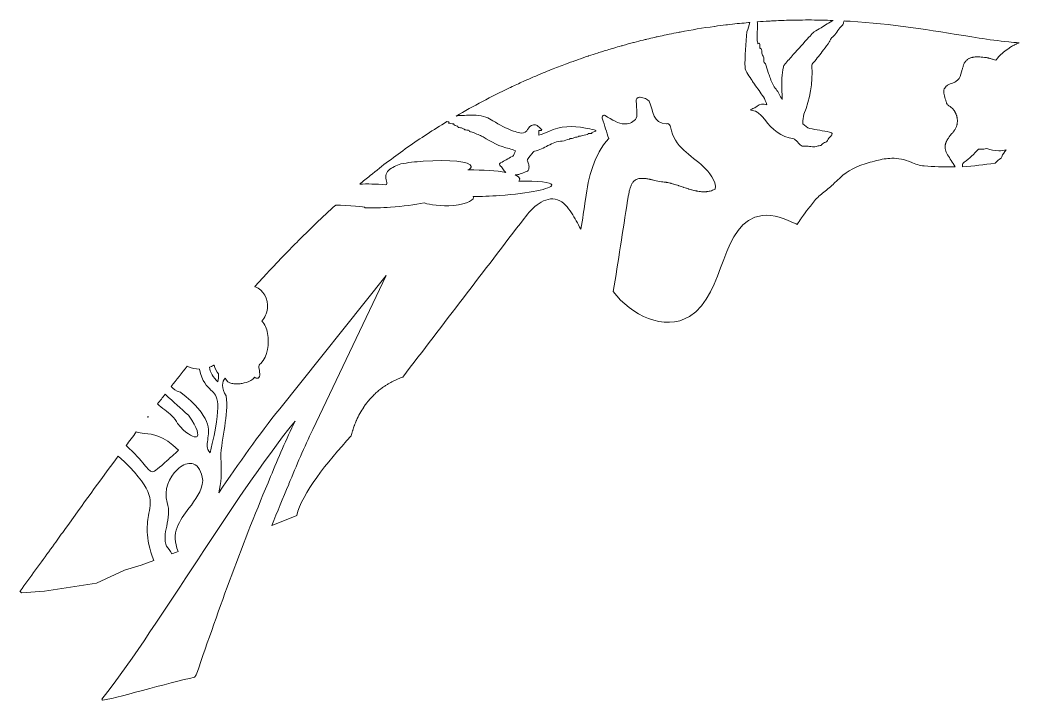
# Model space of a CAD drawing. Header units: millimetres. Extents: x -1063 to 1960, y -491 to 822.
# Drawn here: x 497.6 to 751.9, y 102.2 to 275.5 of the extents above; entities that cross this region are included whole.
import ezdxf

# ---------------------------------------------------------------- set-up
doc = ezdxf.new("R2010")
doc.units = ezdxf.units.MM
doc.header["$MEASUREMENT"] = 0
doc.layers.add('Layer 3', color=7, linetype='Continuous')

msp = doc.modelspace()

# ---------------------------------------------------------------- linework, layer by layer
at = {"layer": 'Layer 3', "lineweight": 0}
for points, knots in [([(751.29, 269.4), (751.23, 269.38), (751.18, 269.35), (751.12, 269.32), (750.98, 269.26), (750.84, 269.19), (750.7, 269.12), (750.64, 269.09), (750.58, 269.06), (750.53, 269.03), (750.34, 268.93), (750.15, 268.83), (749.97, 268.72), (749.76, 268.59), (749.55, 268.47), (749.35, 268.33), (748.38, 267.68), (747.42, 266.9), (746.58, 265.98), (746.54, 265.93), (746.5, 265.88), (746.45, 265.83), (746.28, 265.63), (746.11, 265.42), (745.95, 265.21), (745.95, 265.21), (745.95, 265.21), (745.95, 265.21), (745.94, 265.21), (745.94, 265.21), (745.94, 265.22), (745.72, 265.3), (745.5, 265.38), (745.28, 265.45), (745.19, 265.48), (745.11, 265.5), (745.02, 265.53), (744.88, 265.57), (744.75, 265.61), (744.61, 265.64), (744.51, 265.67), (744.4, 265.7), (744.3, 265.73), (744.19, 265.75), (744.08, 265.78), (743.97, 265.8), (743.84, 265.83), (743.72, 265.85), (743.6, 265.88), (743.55, 265.89), (743.49, 265.89), (743.44, 265.9), (742.91, 265.99), (742.39, 266.05), (741.89, 266.07), (741.87, 266.07), (741.85, 266.07), (741.84, 266.07), (741.66, 266.07), (741.48, 266.08), (741.31, 266.07), (741.31, 266.07), (741.31, 266.07), (741.31, 266.07), (740.87, 266.09), (740.49, 266.07), (740.24, 265.99), (740.24, 265.99), (740.24, 265.99), (740.24, 265.99), (740.16, 265.98), (740.09, 265.97), (740.02, 265.96), (739.87, 265.93), (739.74, 265.9), (739.6, 265.85), (739.59, 265.85), (739.57, 265.84), (739.55, 265.83), (739.42, 265.79), (739.3, 265.74), (739.19, 265.68), (739.17, 265.67), (739.14, 265.66), (739.12, 265.65), (739.01, 265.58), (738.9, 265.52), (738.8, 265.44), (738.78, 265.43), (738.77, 265.42), (738.75, 265.4), (738.64, 265.32), (738.54, 265.24), (738.44, 265.14), (738.44, 265.14), (738.44, 265.14), (738.44, 265.14), (738.35, 265.04), (738.26, 264.94), (738.18, 264.83), (738.17, 264.82), (738.16, 264.8), (738.15, 264.79), (738.07, 264.68), (738, 264.57), (737.94, 264.46), (737.93, 264.44), (737.92, 264.42), (737.91, 264.4), (737.85, 264.28), (737.79, 264.16), (737.75, 264.04), (737.74, 264.02), (737.73, 264), (737.73, 263.99), (737.68, 263.86), (737.64, 263.72), (737.61, 263.58), (737.53, 263.35), (737.45, 263.1), (737.39, 262.83), (737.2, 262.07), (736.99, 261.25), (736.6, 260.59), (736.6, 260.59), (736.6, 260.59), (736.6, 260.59), (736.4, 260.36), (736.18, 260.14), (735.93, 259.95), (735.93, 259.95), (735.93, 259.95), (735.93, 259.95), (735.69, 259.75), (735.42, 259.58), (735.13, 259.43), (734.63, 259.27), (734.09, 259.19), (733.66, 258.88), (733.53, 258.79), (733.43, 258.69), (733.33, 258.58), (733.05, 258.33), (732.85, 258), (732.76, 257.64), (732.76, 257.64), (732.76, 257.64), (732.76, 257.64), (732.72, 257.46), (732.7, 257.27), (732.72, 257.09), (732.72, 257.09), (732.72, 257.08), (732.72, 257.08), (732.73, 256.9), (732.77, 256.71), (732.85, 256.52), (732.85, 256.52), (732.85, 256.52), (732.85, 256.52), (732.9, 255.98), (733.03, 255.5), (733.23, 255.08), (733.23, 255.08), (733.23, 255.08), (733.23, 255.08), (733.25, 254.95), (733.28, 254.82), (733.3, 254.7), (733.31, 254.68), (733.32, 254.65), (733.32, 254.63), (733.35, 254.5), (733.39, 254.38), (733.44, 254.26), (733.55, 253.99), (733.75, 253.77), (734.01, 253.63), (734.11, 253.57), (734.21, 253.51), (734.31, 253.44), (734.35, 253.42), (734.38, 253.4), (734.41, 253.37), (734.48, 253.32), (734.54, 253.27), (734.61, 253.22), (734.64, 253.19), (734.67, 253.17), (734.7, 253.14), (734.79, 253.06), (734.87, 252.99), (734.95, 252.9), (734.96, 252.89), (734.97, 252.88), (734.98, 252.87), (735.06, 252.79), (735.13, 252.7), (735.2, 252.61), (735.24, 252.57), (735.27, 252.52), (735.3, 252.48), (735.34, 252.42), (735.38, 252.37), (735.41, 252.32), (735.45, 252.27), (735.48, 252.22), (735.51, 252.17), (735.54, 252.11), (735.58, 252.06), (735.61, 252), (735.63, 251.95), (735.66, 251.9), (735.69, 251.84), (735.72, 251.78), (735.75, 251.72), (735.78, 251.65), (735.8, 251.61), (735.82, 251.56), (735.84, 251.51), (735.88, 251.4), (735.92, 251.29), (735.96, 251.18), (735.97, 251.14), (735.98, 251.09), (736, 251.05), (736.02, 250.97), (736.04, 250.9), (736.06, 250.82), (736.07, 250.77), (736.08, 250.72), (736.09, 250.67), (736.1, 250.6), (736.12, 250.53), (736.13, 250.45), (736.14, 250.4), (736.14, 250.35), (736.15, 250.3), (736.16, 250.22), (736.16, 250.14), (736.17, 250.06), (736.17, 250.02), (736.18, 249.98), (736.18, 249.94), (736.18, 249.81), (736.18, 249.69), (736.18, 249.57), (736.18, 249.55), (736.17, 249.53), (736.17, 249.5), (736.17, 249.4), (736.16, 249.3), (736.14, 249.2), (736.14, 249.16), (736.13, 249.12), (736.12, 249.08), (736.11, 249), (736.09, 248.92), (736.08, 248.83), (736.07, 248.79), (736.06, 248.75), (736.05, 248.7), (736.02, 248.62), (736, 248.54), (735.97, 248.46), (735.96, 248.42), (735.95, 248.38), (735.94, 248.35), (735.89, 248.23), (735.85, 248.12), (735.79, 248), (735.74, 247.89), (735.68, 247.78), (735.61, 247.66), (735.59, 247.63), (735.57, 247.6), (735.55, 247.57), (735.51, 247.49), (735.46, 247.41), (735.4, 247.33), (735.38, 247.3), (735.36, 247.27), (735.34, 247.24), (735.28, 247.16), (735.23, 247.08), (735.17, 247), (735.15, 246.98), (735.14, 246.96), (735.12, 246.94), (735.05, 246.84), (734.97, 246.75), (734.9, 246.65), (734.81, 246.57), (734.71, 246.49), (734.61, 246.42), (734.47, 246.24), (734.33, 246.06), (734.27, 245.98), (734.14, 245.78), (734.01, 245.58), (733.89, 245.38), (733.88, 245.37), (733.87, 245.35), (733.86, 245.33), (733.7, 245.11), (733.56, 244.88), (733.44, 244.64), (733.42, 244.61), (733.4, 244.57), (733.39, 244.54), (733.36, 244.49), (733.34, 244.43), (733.32, 244.38), (733.29, 244.33), (733.27, 244.28), (733.25, 244.23), (733.24, 244.18), (733.22, 244.13), (733.2, 244.08), (733.18, 244.03), (733.17, 243.97), (733.15, 243.91), (733.14, 243.86), (733.12, 243.82), (733.11, 243.77), (733.1, 243.7), (733.09, 243.64), (733.08, 243.57), (733.07, 243.53), (733.06, 243.49), (733.06, 243.45), (733.05, 243.35), (733.04, 243.24), (733.04, 243.13), (733.04, 243.13), (733.04, 243.13), (733.04, 243.13), (733.04, 242.66), (733.17, 242.21), (733.36, 241.77), (733.46, 241.56), (733.57, 241.34), (733.69, 241.13), (733.97, 240.64), (734.29, 240.17), (734.56, 239.72), (734.9, 239.16), (735.26, 238.6), (735.62, 238.04), (735.41, 238.04), (735.21, 238.03), (735.01, 238.03), (732.58, 238.03), (730.14, 238.09), (727.71, 238.3), (726.58, 238.4), (725.43, 238.79), (724.38, 239.26), (722.75, 239.99), (721.11, 240.27), (719.46, 240.24), (718.18, 240.21), (716.89, 240), (715.59, 239.67), (714.17, 239.3), (712.75, 238.86), (711.37, 238.37), (708.8, 237.47), (706.73, 235.82), (704.85, 233.89), (704.03, 233.05), (703.06, 232.37), (702.17, 231.59), (701.36, 230.89), (700.46, 230.26), (699.81, 229.43), (699.8, 229.41), (699.78, 229.39), (699.77, 229.37), (699.43, 228.94), (699.09, 228.51), (698.75, 228.07), (698.7, 228.02), (698.66, 227.96), (698.61, 227.9), (698.07, 227.2), (697.53, 226.5), (697, 225.78), (696.98, 225.76), (696.96, 225.73), (696.94, 225.7), (696.76, 225.46), (696.59, 225.23), (696.42, 224.99), (696.41, 224.96), (696.39, 224.94), (696.38, 224.92), (696.03, 224.43), (695.69, 223.93), (695.37, 223.42), (695.37, 223.42), (695.37, 223.42), (695.37, 223.41), (695.22, 223.48), (695.06, 223.56), (694.91, 223.63), (692.27, 224.85), (689.43, 226.04), (686.54, 225.67), (675.58, 224.29), (677.43, 205.68), (667.98, 199.96), (661.6, 196.09), (653.07, 200.29), (648.59, 206.28), (649.89, 214.02), (651.01, 221.81), (652.23, 229.57), (652.28, 229.91), (652.34, 230.24), (652.4, 230.56), (652.43, 230.76), (652.47, 230.96), (652.51, 231.15), (652.52, 231.2), (652.53, 231.24), (652.54, 231.29), (652.62, 231.67), (652.71, 232.01), (652.8, 232.33), (652.81, 232.37), (652.82, 232.41), (652.83, 232.44), (652.92, 232.75), (653.02, 233.03), (653.13, 233.28), (653.14, 233.31), (653.16, 233.34), (653.17, 233.37), (653.28, 233.61), (653.4, 233.83), (653.53, 234.02), (653.54, 234.04), (653.56, 234.06), (653.58, 234.09), (653.64, 234.18), (653.71, 234.27), (653.78, 234.34), (653.78, 234.34), (653.78, 234.34), (653.78, 234.34), (653.88, 234.44), (653.97, 234.53), (654.08, 234.61), (654.09, 234.62), (654.1, 234.63), (654.11, 234.63), (654.21, 234.71), (654.31, 234.78), (654.43, 234.83), (654.44, 234.84), (654.45, 234.85), (654.46, 234.85), (654.58, 234.91), (654.7, 234.96), (654.83, 235), (654.84, 235), (654.84, 235), (654.85, 235.01), (654.99, 235.04), (655.13, 235.08), (655.28, 235.1), (655.28, 235.1), (655.28, 235.1), (655.28, 235.1), (655.39, 235.11), (655.5, 235.12), (655.62, 235.13), (655.63, 235.13), (655.64, 235.13), (655.65, 235.13), (655.9, 235.14), (656.16, 235.14), (656.44, 235.11), (656.45, 235.11), (656.46, 235.11), (656.47, 235.11), (656.6, 235.1), (656.73, 235.08), (656.87, 235.07), (656.89, 235.06), (656.92, 235.06), (656.94, 235.06), (657.23, 235.01), (657.55, 234.96), (657.89, 234.89), (657.93, 234.88), (657.97, 234.87), (658, 234.86), (658.14, 234.83), (658.27, 234.8), (658.41, 234.77), (658.46, 234.76), (658.51, 234.75), (658.55, 234.74), (658.73, 234.69), (658.91, 234.65), (659.1, 234.6), (659.68, 234.45), (660.26, 234.35), (660.85, 234.27), (661.09, 234.24), (661.33, 234.22), (661.56, 234.2), (661.73, 234.18), (661.91, 234.16), (662.08, 234.13), (662.12, 234.12), (662.16, 234.12), (662.2, 234.11), (662.37, 234.08), (662.54, 234.05), (662.71, 234.01), (662.74, 234), (662.76, 234), (662.79, 233.99), (662.95, 233.96), (663.11, 233.92), (663.27, 233.87), (663.31, 233.86), (663.35, 233.86), (663.38, 233.85), (663.56, 233.8), (663.74, 233.75), (663.92, 233.69), (663.96, 233.68), (664, 233.67), (664.03, 233.66), (664.2, 233.61), (664.36, 233.56), (664.53, 233.51), (664.56, 233.5), (664.59, 233.49), (664.62, 233.48), (664.81, 233.42), (664.99, 233.35), (665.18, 233.29), (665.23, 233.27), (665.28, 233.26), (665.33, 233.24), (665.51, 233.18), (665.69, 233.12), (665.87, 233.06), (666.05, 232.99), (666.24, 232.93), (666.43, 232.87), (666.47, 232.85), (666.52, 232.84), (666.57, 232.82), (666.77, 232.75), (666.97, 232.69), (667.17, 232.62), (667.18, 232.62), (667.2, 232.61), (667.21, 232.61), (667.39, 232.55), (667.57, 232.49), (667.75, 232.44), (667.8, 232.42), (667.84, 232.41), (667.89, 232.4), (668.08, 232.34), (668.27, 232.28), (668.47, 232.23), (668.5, 232.22), (668.53, 232.21), (668.56, 232.2), (668.73, 232.15), (668.91, 232.11), (669.08, 232.07), (669.12, 232.06), (669.16, 232.05), (669.19, 232.04), (669.39, 232), (669.58, 231.95), (669.77, 231.92), (669.81, 231.91), (669.85, 231.9), (669.89, 231.9), (670.06, 231.86), (670.24, 231.83), (670.41, 231.81), (670.44, 231.81), (670.46, 231.8), (670.49, 231.8), (670.68, 231.77), (670.87, 231.76), (671.06, 231.74), (671.1, 231.74), (671.14, 231.74), (671.19, 231.73), (671.56, 231.71), (671.93, 231.71), (672.3, 231.74), (672.35, 231.75), (672.39, 231.75), (672.44, 231.76), (672.79, 231.8), (673.15, 231.86), (673.49, 231.96), (673.54, 231.98), (673.58, 231.99), (673.62, 232), (673.8, 232.06), (673.97, 232.12), (674.14, 232.19), (674.14, 232.19), (674.14, 232.19), (674.14, 232.19), (674.26, 232.25), (674.39, 232.31), (674.51, 232.37), (674.97, 234.46), (672.88, 236.84), (671.56, 238.11), (668.39, 241.15), (664.11, 242.97), (663.15, 248.23), (663.09, 248.56), (662.7, 249.08), (662.5, 249.07), (662.38, 249.06), (662.26, 249.05), (662.15, 249.05), (658.66, 249), (658.81, 252.37), (657.69, 254.76), (657.39, 255.4), (656.37, 255.63), (655.47, 255.81), (655.39, 255.83), (655.32, 255.83), (655.25, 255.83), (654.76, 255.8), (654.35, 255.33), (654.4, 254.76), (654.55, 252.78), (654.9, 250.81), (654.21, 250.14), (653.31, 249.28), (652.41, 248.96), (651.47, 248.99), (649.92, 249.03), (648.28, 250.04), (646.49, 251.13), (646.39, 251.19), (646.28, 251.21), (646.19, 251.19), (645.89, 251.15), (645.66, 250.81), (645.77, 250.45), (646.42, 248.46), (646.91, 246.92), (647.43, 245.31), (643.65, 241.01), (642.3, 235.62), (641.5, 229.79), (641.15, 227.25), (640.79, 224.7), (640.31, 222.2), (639.58, 223.63), (638.81, 225.03), (637.93, 226.37), (637.04, 227.75), (635.95, 229.13), (634.4, 229.66), (631.12, 230.79), (628.02, 227.7), (625.91, 224.94), (615.61, 211.46), (605.3, 197.98), (595, 184.5), (595, 184.5), (595, 184.5), (595, 184.5), (594.6, 184.36), (594.22, 184.21), (593.84, 184.06), (593.74, 184.01), (593.64, 183.96), (593.53, 183.92), (593.26, 183.8), (592.99, 183.68), (592.73, 183.55), (592.61, 183.49), (592.49, 183.43), (592.37, 183.37), (592.13, 183.24), (591.88, 183.11), (591.64, 182.98), (591.53, 182.91), (591.42, 182.85), (591.3, 182.78), (591.06, 182.63), (590.82, 182.48), (590.58, 182.33), (590.48, 182.27), (590.39, 182.21), (590.3, 182.14), (590.01, 181.95), (589.73, 181.74), (589.45, 181.53), (589.42, 181.51), (589.38, 181.48), (589.34, 181.45), (589.02, 181.2), (588.7, 180.94), (588.39, 180.67), (588.39, 180.67), (588.39, 180.67), (588.39, 180.67), (588.09, 180.41), (587.81, 180.14), (587.53, 179.86), (587.47, 179.81), (587.42, 179.75), (587.36, 179.69), (587.14, 179.46), (586.92, 179.23), (586.71, 178.99), (586.65, 178.92), (586.58, 178.84), (586.52, 178.77), (586.32, 178.53), (586.12, 178.29), (585.92, 178.04), (585.87, 177.97), (585.82, 177.9), (585.76, 177.83), (585.55, 177.55), (585.35, 177.27), (585.15, 176.98), (585.12, 176.94), (585.09, 176.9), (585.06, 176.85), (584.37, 175.81), (583.76, 174.69), (583.23, 173.49), (583.21, 173.45), (583.19, 173.41), (583.17, 173.36), (583.02, 173.01), (582.88, 172.65), (582.74, 172.28), (582.72, 172.22), (582.69, 172.16), (582.67, 172.1), (582.54, 171.73), (582.41, 171.37), (582.29, 170.99), (582.28, 170.94), (582.26, 170.88), (582.24, 170.83), (582.11, 170.4), (581.99, 169.97), (581.88, 169.54), (581.88, 169.53), (581.88, 169.53), (581.88, 169.53), (575.71, 162.71), (569.32, 154.95), (568.03, 149.22), (568.03, 149.22), (561.97, 146.77), (561.97, 146.77), (561.97, 146.77), (561.67, 146.7), (561.67, 146.7), (563.06, 150.2), (564.5, 153.7), (565.98, 157.19), (565.98, 157.19), (566, 157.24), (566, 157.24), (566, 157.24), (566.02, 157.28), (566.02, 157.28), (567.91, 161.98), (569.96, 166.65), (572.11, 171.17), (572.11, 171.17), (590.77, 210.37), (590.77, 210.37), (590.77, 210.37), (563.69, 176.44), (563.69, 176.44), (558.43, 169.85), (553.25, 162.56), (548.17, 155.07), (548.76, 157.34), (549.02, 160.22), (548.66, 164.01), (548.86, 169.16), (550.75, 174.82), (550.06, 179.7), (548.78, 181.64), (548.93, 183.54), (549.82, 184.23), (550.18, 183.52), (550.76, 182.99), (551.51, 182.89), (551.86, 182.84), (552.22, 182.81), (552.57, 182.8), (552.92, 182.79), (553.27, 182.8), (553.62, 182.83), (553.78, 182.83), (553.95, 182.85), (554.11, 182.89), (554.87, 183.02), (555.62, 183.26), (556.34, 183.66), (556.68, 183.84), (557.01, 184.13), (557.3, 184.48), (557.59, 184.27), (557.83, 184.19), (558.03, 184.21), (558.63, 184.27), (558.8, 185.28), (558.37, 186.89), (558.38, 187.12), (558.42, 187.35), (558.45, 187.57), (558.6, 187.71), (558.74, 187.84), (558.88, 187.99), (560.7, 189.95), (561.09, 192.91), (560.58, 195.64), (560.35, 196.85), (559.96, 198.01), (559.14, 198.78), (559.89, 199.64), (560.42, 200.76), (560.55, 202.02), (560.8, 204.46), (559.49, 206.74), (557.52, 207.5), (557.45, 207.53), (557.39, 207.54), (557.32, 207.57), (558.22, 208.56), (559.12, 209.54), (560.03, 210.53), (560.4, 210.92), (560.76, 211.3), (561.13, 211.69), (561.66, 212.26), (562.19, 212.83), (562.73, 213.4), (563.21, 213.9), (563.69, 214.41), (564.18, 214.91), (564.58, 215.33), (564.98, 215.75), (565.39, 216.16), (565.96, 216.76), (566.54, 217.35), (567.12, 217.94), (567.39, 218.2), (567.65, 218.47), (567.92, 218.74), (571.19, 222.02), (574.54, 225.23), (577.97, 228.34), (581.11, 228.17), (585.65, 228.04), (585.42, 227.61), (587.39, 227.58), (589.6, 227.64), (591.92, 227.81), (595.12, 228.03), (598.07, 228.43), (600.47, 228.92), (600.82, 228.62), (603.62, 228.1), (606.76, 228.11), (610.27, 228.37), (613.06, 229.34), (612.99, 230.29), (612.98, 230.37), (612.95, 230.45), (612.91, 230.52), (614.91, 230.51), (617.25, 230.59), (619.74, 230.77), (627.08, 231.3), (632.98, 232.5), (632.91, 233.45), (632.86, 234.17), (629.41, 234.54), (624.55, 234.45), (624.7, 234.64), (624.78, 234.83), (624.77, 235.01), (624.74, 235.4), (624.32, 235.75), (623.58, 236.05), (623.61, 236.05), (623.64, 236.05), (623.67, 236.05), (623.96, 236.05), (624.27, 236.08), (624.55, 236.16), (625.06, 236.31), (625.55, 236.5), (626.05, 236.68), (626.21, 236.74), (626.35, 236.89), (626.51, 236.91), (626.87, 236.96), (627.07, 237.19), (627.11, 237.5), (627.16, 237.87), (627.15, 238.26), (627.08, 238.63), (627.02, 238.96), (626.83, 239.27), (626.72, 239.59), (626.68, 239.7), (626.67, 239.87), (626.74, 239.96), (627.22, 240.59), (627.72, 241.22), (628.22, 241.84), (628.3, 241.94), (628.43, 242.04), (628.55, 242.07), (629.78, 242.32), (630.86, 242.93), (631.97, 243.48), (633.12, 244.05), (634.29, 244.6), (635.6, 244.63), (636.26, 244.64), (636.75, 245.2), (637.42, 245.09), (637.67, 245.43), (638.11, 245.22), (638.38, 245.38), (638.78, 245.61), (639.19, 245.62), (639.61, 245.68), (639.62, 245.68), (639.64, 245.69), (639.65, 245.7), (639.77, 246.02), (640.05, 245.87), (640.27, 245.92), (640.87, 246.04), (641.46, 246.18), (642.06, 246.32), (642.08, 246.33), (642.13, 246.34), (642.13, 246.35), (642.19, 246.69), (642.44, 246.56), (642.63, 246.57), (642.78, 246.57), (642.93, 246.58), (643.11, 246.59), (643.11, 246.7), (643.11, 246.78), (643.11, 246.85), (643.47, 246.95), (643.83, 247.06), (644.18, 247.16), (644.18, 247.21), (644.18, 247.26), (644.18, 247.31), (644.03, 247.36), (643.89, 247.43), (643.74, 247.47), (642.99, 247.63), (642.24, 247.79), (641.48, 247.94), (638.29, 248.58), (635.17, 248.52), (632.16, 247.08), (631.35, 246.68), (630.47, 246.43), (629.6, 246.11), (629.6, 246.56), (629.6, 246.93), (629.6, 247.36), (629.84, 247.36), (630.08, 247.36), (630.32, 247.36), (630.32, 247.36), (630.41, 247.46), (630.41, 247.46), (630.26, 247.63), (630.11, 247.8), (629.96, 247.96), (629.84, 248.08), (629.64, 248.26), (629.51, 248.37), (629.29, 248.54), (629.07, 248.74), (628.83, 248.78), (628.05, 248.91), (627.44, 248.57), (627, 247.91), (626.86, 247.69), (626.72, 247.47), (626.55, 247.28), (626.08, 246.75), (625.51, 246.52), (624.81, 246.72), (624.28, 246.87), (623.74, 247), (623.22, 247.17), (621.34, 247.81), (619.64, 248.8), (617.94, 249.79), (617.36, 250.13), (616.8, 250.56), (616.17, 250.76), (614.57, 251.27), (612.91, 251.36), (611.24, 251.2), (610.53, 251.13), (609.9, 251.12), (609.3, 251.12), (609.06, 251.07), (608.82, 251.03), (608.58, 250.98), (608.58, 250.98), (608.58, 250.98), (608.58, 250.98), (613, 253.58), (617.54, 255.98), (622.18, 258.19), (622.27, 258.23), (622.35, 258.27), (622.44, 258.31), (623.51, 258.82), (624.59, 259.32), (625.67, 259.8), (625.91, 259.91), (626.16, 260.02), (626.4, 260.12), (627.34, 260.54), (628.27, 260.95), (629.21, 261.35), (629.31, 261.39), (629.42, 261.43), (629.52, 261.48), (629.92, 261.64), (630.33, 261.81), (630.73, 261.98), (631.42, 262.26), (632.11, 262.55), (632.81, 262.83), (634.02, 263.31), (635.24, 263.79), (636.47, 264.24), (636.47, 264.24), (636.47, 264.24), (636.47, 264.24), (637.32, 264.56), (638.16, 264.87), (639.01, 265.17), (639.21, 265.24), (639.42, 265.32), (639.62, 265.39), (640.47, 265.69), (641.32, 265.98), (642.17, 266.27), (642.22, 266.28), (642.26, 266.3), (642.31, 266.31), (643.06, 266.56), (643.81, 266.81), (644.56, 267.05), (645, 267.19), (645.45, 267.33), (645.89, 267.47), (646.41, 267.63), (646.93, 267.79), (647.44, 267.95), (647.88, 268.08), (648.31, 268.2), (648.74, 268.33), (649.36, 268.51), (649.98, 268.7), (650.6, 268.87), (650.76, 268.91), (650.91, 268.96), (651.06, 269), (651.95, 269.25), (652.84, 269.49), (653.74, 269.73), (653.79, 269.74), (653.84, 269.75), (653.9, 269.77), (654.68, 269.97), (655.45, 270.17), (656.23, 270.36), (656.55, 270.44), (656.86, 270.51), (657.17, 270.59), (657.82, 270.74), (658.46, 270.89), (659.11, 271.04), (659.4, 271.11), (659.69, 271.18), (659.98, 271.24), (660.67, 271.4), (661.37, 271.55), (662.06, 271.69), (662.3, 271.74), (662.55, 271.8), (662.79, 271.85), (663.58, 272.01), (664.38, 272.17), (665.17, 272.32), (665.31, 272.35), (665.46, 272.38), (665.6, 272.41), (668.52, 272.96), (671.44, 273.44), (674.38, 273.84), (674.4, 273.85), (674.43, 273.85), (674.46, 273.85), (675.39, 273.98), (676.32, 274.1), (677.25, 274.21), (677.39, 274.23), (677.52, 274.25), (677.66, 274.26), (678.48, 274.36), (679.31, 274.45), (680.14, 274.54), (680.32, 274.56), (680.5, 274.58), (680.68, 274.59), (681.47, 274.67), (682.26, 274.75), (683.05, 274.82), (683.14, 274.82), (683.24, 274.83), (683.33, 274.84), (683.11, 274.05), (682.88, 273.26), (682.6, 272.49), (682.3, 269.73), (682.06, 265.85), (682.12, 263.48), (682.15, 262.38), (683.38, 260.93), (683.92, 260.03), (684.11, 259.72), (684.31, 259.42), (684.52, 259.12), (685.29, 258.04), (686.09, 256.99), (686.8, 255.89), (687.16, 255.33), (687.36, 254.67), (687.7, 253.9), (686.67, 254.15), (685.91, 254.09), (685.24, 253.49), (685, 253.28), (684.67, 253.16), (684.37, 253.02), (684.05, 252.86), (683.72, 252.71), (683.44, 252.58), (684.07, 252.39), (684.74, 252.35), (685.2, 252.02), (685.93, 251.48), (686.59, 250.81), (687.14, 250.09), (689.05, 247.6), (691.29, 245.65), (694.53, 245.17), (694.74, 245.13), (694.94, 244.92), (695.11, 244.76), (695.56, 244.33), (695.96, 243.83), (696.46, 243.46), (696.71, 243.28), (697.14, 243.33), (697.49, 243.3), (697.71, 243.28), (697.94, 243.33), (698.16, 243.31), (698.65, 243.27), (699.14, 243.17), (699.63, 243.17), (700.01, 243.17), (700.39, 243.3), (700.77, 243.39), (701.06, 243.45), (701.54, 243.47), (701.6, 243.64), (701.81, 244.17), (702.3, 244.16), (702.67, 244.37), (702.85, 244.48), (703.13, 244.6), (703.15, 244.74), (703.24, 245.28), (703.66, 245.52), (703.97, 245.86), (704.49, 246.45), (704.41, 246.76), (703.65, 246.91), (701.98, 247.23), (700.31, 247.59), (698.62, 247.81), (697.77, 247.92), (697.47, 248.63), (696.88, 249.02), (696.85, 249.04), (696.83, 249.12), (696.84, 249.17), (696.92, 249.94), (696.86, 250.78), (697.13, 251.48), (698.64, 255.41), (699.38, 259.46), (699.16, 263.67), (699.13, 264.08), (699.23, 264.36), (699.54, 264.66), (700.02, 265.11), (700.39, 265.68), (700.8, 266.19), (701.24, 266.75), (701.69, 267.3), (702.12, 267.86), (702.64, 268.55), (703.14, 269.26), (703.65, 269.96), (703.69, 270.02), (703.7, 270.1), (703.73, 270.17), (703.86, 270.42), (703.97, 270.68), (704.14, 270.9), (704.28, 271.08), (704.48, 271.21), (704.65, 271.36), (705.54, 272.18), (705.96, 273.39), (706.95, 274.13), (707.02, 274.17), (707.02, 274.3), (707.02, 274.45), (707.05, 274.45), (707.07, 274.45), (707.09, 274.45), (707.17, 274.71), (707.26, 274.97), (707.33, 275.24), (707.86, 275.21), (708.38, 275.19), (708.91, 275.15), (719.27, 274.51), (729.25, 272.9), (739.82, 271.18), (739.82, 271.18), (741.73, 270.87), (741.73, 270.87), (744.15, 270.48), (746.65, 270.16), (749.24, 269.89), (750.1, 269.8), (750.98, 269.72), (751.87, 269.65), (751.67, 269.57), (751.48, 269.49), (751.29, 269.4)], [0, 0, 0, 0, 1, 1, 1, 2, 2, 2, 3, 3, 3, 4, 4, 4, 5, 5, 5, 6, 6, 6, 7, 7, 7, 8, 8, 8, 9, 9, 9, 10, 10, 10, 11, 11, 11, 12, 12, 12, 13, 13, 13, 14, 14, 14, 15, 15, 15, 16, 16, 16, 17, 17, 17, 18, 18, 18, 19, 19, 19, 20, 20, 20, 21, 21, 21, 22, 22, 22, 23, 23, 23, 24, 24, 24, 25, 25, 25, 26, 26, 26, 27, 27, 27, 28, 28, 28, 29, 29, 29, 30, 30, 30, 31, 31, 31, 32, 32, 32, 33, 33, 33, 34, 34, 34, 35, 35, 35, 36, 36, 36, 37, 37, 37, 38, 38, 38, 39, 39, 39, 40, 40, 40, 41, 41, 41, 42, 42, 42, 43, 43, 43, 44, 44, 44, 45, 45, 45, 46, 46, 46, 47, 47, 47, 48, 48, 48, 49, 49, 49, 50, 50, 50, 51, 51, 51, 52, 52, 52, 53, 53, 53, 54, 54, 54, 55, 55, 55, 56, 56, 56, 57, 57, 57, 58, 58, 58, 59, 59, 59, 60, 60, 60, 61, 61, 61, 62, 62, 62, 63, 63, 63, 64, 64, 64, 65, 65, 65, 66, 66, 66, 67, 67, 67, 68, 68, 68, 69, 69, 69, 70, 70, 70, 71, 71, 71, 72, 72, 72, 73, 73, 73, 74, 74, 74, 75, 75, 75, 76, 76, 76, 77, 77, 77, 78, 78, 78, 79, 79, 79, 80, 80, 80, 81, 81, 81, 82, 82, 82, 83, 83, 83, 84, 84, 84, 85, 85, 85, 86, 86, 86, 87, 87, 87, 88, 88, 88, 89, 89, 89, 90, 90, 90, 91, 91, 91, 92, 92, 92, 93, 93, 93, 94, 94, 94, 95, 95, 95, 96, 96, 96, 97, 97, 97, 98, 98, 98, 99, 99, 99, 100, 100, 100, 101, 101, 101, 102, 102, 102, 103, 103, 103, 104, 104, 104, 105, 105, 105, 106, 106, 106, 107, 107, 107, 108, 108, 108, 109, 109, 109, 110, 110, 110, 111, 111, 111, 112, 112, 112, 113, 113, 113, 114, 114, 114, 115, 115, 115, 116, 116, 116, 117, 117, 117, 118, 118, 118, 119, 119, 119, 120, 120, 120, 121, 121, 121, 122, 122, 122, 123, 123, 123, 124, 124, 124, 125, 125, 125, 126, 126, 126, 127, 127, 127, 128, 128, 128, 129, 129, 129, 130, 130, 130, 131, 131, 131, 132, 132, 132, 133, 133, 133, 134, 134, 134, 135, 135, 135, 136, 136, 136, 137, 137, 137, 138, 138, 138, 139, 139, 139, 140, 140, 140, 141, 141, 141, 142, 142, 142, 143, 143, 143, 144, 144, 144, 145, 145, 145, 146, 146, 146, 147, 147, 147, 148, 148, 148, 149, 149, 149, 150, 150, 150, 151, 151, 151, 152, 152, 152, 153, 153, 153, 154, 154, 154, 155, 155, 155, 156, 156, 156, 157, 157, 157, 158, 158, 158, 159, 159, 159, 160, 160, 160, 161, 161, 161, 162, 162, 162, 163, 163, 163, 164, 164, 164, 165, 165, 165, 166, 166, 166, 167, 167, 167, 168, 168, 168, 169, 169, 169, 170, 170, 170, 171, 171, 171, 172, 172, 172, 173, 173, 173, 174, 174, 174, 175, 175, 175, 176, 176, 176, 177, 177, 177, 178, 178, 178, 179, 179, 179, 180, 180, 180, 181, 181, 181, 182, 182, 182, 183, 183, 183, 184, 184, 184, 185, 185, 185, 186, 186, 186, 187, 187, 187, 188, 188, 188, 189, 189, 189, 190, 190, 190, 191, 191, 191, 192, 192, 192, 193, 193, 193, 194, 194, 194, 195, 195, 195, 196, 196, 196, 197, 197, 197, 198, 198, 198, 199, 199, 199, 200, 200, 200, 201, 201, 201, 202, 202, 202, 203, 203, 203, 204, 204, 204, 205, 205, 205, 206, 206, 206, 207, 207, 207, 208, 208, 208, 209, 209, 209, 210, 210, 210, 211, 211, 211, 212, 212, 212, 213, 213, 213, 214, 214, 214, 215, 215, 215, 216, 216, 216, 217, 217, 217, 218, 218, 218, 219, 219, 219, 220, 220, 220, 221, 221, 221, 222, 222, 222, 223, 223, 223, 224, 224, 224, 225, 225, 225, 226, 226, 226, 227, 227, 227, 228, 228, 228, 229, 229, 229, 230, 230, 230, 231, 231, 231, 232, 232, 232, 233, 233, 233, 234, 234, 234, 235, 235, 235, 236, 236, 236, 237, 237, 237, 238, 238, 238, 239, 239, 239, 240, 240, 240, 241, 241, 241, 242, 242, 242, 243, 243, 243, 244, 244, 244, 245, 245, 245, 246, 246, 246, 247, 247, 247, 248, 248, 248, 249, 249, 249, 250, 250, 250, 251, 251, 251, 252, 252, 252, 253, 253, 253, 254, 254, 254, 255, 255, 255, 256, 256, 256, 257, 257, 257, 258, 258, 258, 259, 259, 259, 260, 260, 260, 261, 261, 261, 262, 262, 262, 263, 263, 263, 264, 264, 264, 265, 265, 265, 266, 266, 266, 267, 267, 267, 268, 268, 268, 269, 269, 269, 270, 270, 270, 271, 271, 271, 272, 272, 272, 273, 273, 273, 274, 274, 274, 275, 275, 275, 276, 276, 276, 277, 277, 277, 278, 278, 278, 279, 279, 279, 280, 280, 280, 281, 281, 281, 282, 282, 282, 283, 283, 283, 284, 284, 284, 285, 285, 285, 286, 286, 286, 287, 287, 287, 288, 288, 288, 289, 289, 289, 290, 290, 290, 291, 291, 291, 292, 292, 292, 293, 293, 293, 294, 294, 294, 295, 295, 295, 296, 296, 296, 297, 297, 297, 298, 298, 298, 299, 299, 299, 300, 300, 300, 301, 301, 301, 302, 302, 302, 303, 303, 303, 304, 304, 304, 305, 305, 305, 306, 306, 306, 307, 307, 307, 308, 308, 308, 309, 309, 309, 310, 310, 310, 311, 311, 311, 312, 312, 312, 313, 313, 313, 314, 314, 314, 315, 315, 315, 316, 316, 316, 317, 317, 317, 318, 318, 318, 319, 319, 319, 320, 320, 320, 321, 321, 321, 322, 322, 322, 323, 323, 323, 324, 324, 324, 325, 325, 325, 326, 326, 326, 327, 327, 327, 328, 328, 328, 329, 329, 329, 330, 330, 330, 331, 331, 331, 332, 332, 332, 333, 333, 333, 334, 334, 334, 335, 335, 335, 336, 336, 336, 337, 337, 337, 338, 338, 338, 339, 339, 339, 340, 340, 340, 341, 341, 341, 342, 342, 342, 343, 343, 343, 344, 344, 344, 345, 345, 345, 346, 346, 346, 347, 347, 347, 348, 348, 348, 349, 349, 349, 350, 350, 350, 351, 351, 351, 352, 352, 352, 353, 353, 353, 354, 354, 354, 355, 355, 355, 356, 356, 356, 357, 357, 357, 358, 358, 358, 359, 359, 359, 360, 360, 360, 361, 361, 361, 362, 362, 362, 363, 363, 363, 364, 364, 364, 365, 365, 365, 366, 366, 366, 367, 367, 367, 368, 368, 368, 369, 369, 369, 370, 370, 370, 371, 371, 371, 372, 372, 372, 373, 373, 373, 374, 374, 374, 375, 375, 375, 376, 376, 376, 377, 377, 377, 378, 378, 378, 379, 379, 379, 380, 380, 380, 381, 381, 381, 382, 382, 382, 383, 383, 383, 384, 384, 384, 385, 385, 385, 386, 386, 386, 387, 387, 387, 388, 388, 388, 389, 389, 389, 390, 390, 390, 391, 391, 391, 392, 392, 392, 393, 393, 393, 394, 394, 394, 395, 395, 395, 396, 396, 396, 397, 397, 397, 398, 398, 398, 399, 399, 399, 400, 400, 400, 401, 401, 401, 402, 402, 402, 403, 403, 403, 404, 404, 404, 405, 405, 405, 406, 406, 406, 407, 407, 407, 408, 408, 408, 409, 409, 409, 410, 410, 410, 411, 411, 411, 412, 412, 412, 413, 413, 413, 414, 414, 414, 415, 415, 415, 416, 416, 416, 417, 417, 417, 418, 418, 418, 419, 419, 419, 420, 420, 420, 421, 421, 421, 422, 422, 422, 423, 423, 423, 424, 424, 424, 425, 425, 425, 426, 426, 426, 427, 427, 427, 428, 428, 428, 429, 429, 429, 430, 430, 430, 430]), ([(685.22, 274.99), (685.25, 275), (685.29, 275), (685.33, 275), (686.29, 275.07), (687.26, 275.14), (688.23, 275.19), (688.43, 275.2), (688.64, 275.21), (688.85, 275.22), (689.66, 275.27), (690.46, 275.31), (691.27, 275.34), (691.54, 275.35), (691.82, 275.36), (692.09, 275.37), (692.86, 275.4), (693.63, 275.42), (694.4, 275.43), (694.67, 275.44), (694.94, 275.45), (695.21, 275.45), (696.23, 275.47), (697.25, 275.48), (698.26, 275.48), (698.26, 275.48), (698.26, 275.48), (698.26, 275.48), (699.3, 275.48), (700.33, 275.47), (701.37, 275.45), (701.44, 275.45), (701.5, 275.45), (701.57, 275.45), (702.58, 275.43), (703.58, 275.4), (704.59, 275.36), (704.59, 275.36), (704.59, 275.36), (704.59, 275.36), (703.54, 274.78), (702.5, 274.16), (701.49, 273.52), (700.89, 273.14), (700.28, 272.77), (699.66, 272.42), (699.62, 272.38), (699.59, 272.35), (699.55, 272.31), (699.12, 271.94), (698.77, 271.48), (698.38, 271.06), (697.06, 269.59), (695.74, 268.12), (694.42, 266.65), (693.69, 265.84), (692.97, 265.02), (692.26, 264.19), (692.1, 264), (691.95, 263.76), (691.9, 263.51), (691.49, 261.63), (691.43, 259.72), (691.51, 257.8), (691.54, 256.99), (691.57, 256.18), (691.6, 255.23), (691.48, 255.43), (691.42, 255.51), (691.37, 255.6), (690.86, 256.45), (690.43, 257.37), (689.8, 258.14), (689.12, 258.97), (688.8, 259.94), (688.47, 260.92), (688.33, 261.32), (688.13, 261.71), (688, 262.12), (687.75, 262.84), (687.53, 263.58), (687.3, 264.31), (687.28, 264.38), (687.24, 264.48), (687.19, 264.5), (686.81, 264.63), (686.91, 264.94), (686.89, 265.21), (686.85, 265.59), (686.94, 266.11), (686.72, 266.3), (686.38, 266.61), (686.46, 266.91), (686.42, 267.24), (686.4, 267.47), (686.41, 267.71), (686.34, 267.92), (686.29, 268.06), (686.13, 268.17), (686.02, 268.29), (685.98, 268.27), (685.93, 268.26), (685.89, 268.25), (685.87, 268.68), (685.86, 269.11), (685.84, 269.58), (685.64, 269.51), (685.51, 269.46), (685.41, 269.42), (685.33, 269.78), (685.27, 270.09), (685.2, 270.41), (685.16, 270.41), (685.26, 272.77), (685.33, 274.44), (685.29, 274.62), (685.25, 274.81), (685.22, 274.99)], [0, 0, 0, 0, 1, 1, 1, 2, 2, 2, 3, 3, 3, 4, 4, 4, 5, 5, 5, 6, 6, 6, 7, 7, 7, 8, 8, 8, 9, 9, 9, 10, 10, 10, 11, 11, 11, 12, 12, 12, 13, 13, 13, 14, 14, 14, 15, 15, 15, 16, 16, 16, 17, 17, 17, 18, 18, 18, 19, 19, 19, 20, 20, 20, 21, 21, 21, 22, 22, 22, 23, 23, 23, 24, 24, 24, 25, 25, 25, 26, 26, 26, 27, 27, 27, 28, 28, 28, 29, 29, 29, 30, 30, 30, 31, 31, 31, 32, 32, 32, 33, 33, 33, 34, 34, 34, 35, 35, 35, 36, 36, 36, 37, 37, 37, 38, 38, 38, 39, 39, 39, 39]), ([(584.05, 233.66), (584.92, 234.39), (585.8, 235.11), (586.69, 235.83), (586.69, 235.84), (586.7, 235.84), (586.7, 235.84), (589.81, 238.36), (592.99, 240.76), (596.25, 243.05), (596.25, 243.05), (596.25, 243.05), (596.25, 243.05), (599.51, 245.34), (602.84, 247.52), (606.24, 249.58), (606.24, 249.58), (606.24, 249.58), (606.24, 249.58), (606.43, 249.55), (606.62, 249.52), (606.76, 249.5), (606.73, 249.43), (606.69, 249.35), (606.62, 249.21), (606.62, 249.21), (606.62, 249.21), (606.62, 249.21), (607.08, 249.14), (607.49, 249.07), (607.9, 249.01), (608.01, 248.83), (608.15, 248.69), (608.31, 248.61), (608.48, 248.54), (608.68, 248.52), (608.87, 248.47), (608.94, 248.45), (609.06, 248.38), (609.06, 248.37), (608.96, 248.07), (609.23, 248.11), (609.34, 248.09), (609.8, 248.03), (610.22, 248.01), (610.6, 247.65), (610.8, 247.45), (611.21, 247.48), (611.53, 247.41), (611.65, 247.39), (611.85, 247.4), (611.87, 247.34), (612.01, 246.92), (612.39, 247.01), (612.68, 246.9), (612.84, 246.84), (613.02, 246.81), (613.18, 246.74), (613.64, 246.54), (614.09, 246.33), (614.55, 246.12), (614.85, 245.98), (615.18, 245.88), (615.47, 245.7), (617.53, 244.37), (619.67, 243.25), (622.1, 242.72), (622.65, 242.6), (623.16, 242.35), (623.69, 242.15), (623.58, 241.86), (623.43, 241.62), (623.38, 241.35), (623.31, 241.02), (623.1, 240.86), (622.82, 240.7), (621.84, 240.17), (620.87, 239.62), (619.91, 239.06), (619.48, 238.8), (619.49, 238.54), (619.92, 238.26), (620, 238.2), (620.09, 238.16), (620.14, 238.09), (620.37, 237.74), (620.55, 237.36), (620.82, 237.05), (620.94, 236.9), (621.08, 236.78), (621.22, 236.67), (618.88, 237.08), (615.54, 237.31), (611.61, 237.3), (612.15, 237.59), (612.44, 237.89), (612.42, 238.18), (612.33, 239.39), (606.87, 239.99), (600.21, 239.51), (598.16, 239.37), (596.23, 239.13), (594.55, 238.84), (594.53, 238.84), (594.5, 238.83), (594.48, 238.82), (593.41, 238.4), (592.27, 237.96), (591.41, 237.17), (590.59, 236.4), (590.51, 235.42), (590.89, 234.4), (591.01, 234.07), (591.03, 233.43), (590.66, 233.47), (588.19, 233.71), (585.98, 233.75), (584.05, 233.66), (584.05, 233.66), (584.05, 233.66), (584.05, 233.66)], [0, 0, 0, 0, 1, 1, 1, 2, 2, 2, 3, 3, 3, 4, 4, 4, 5, 5, 5, 6, 6, 6, 7, 7, 7, 8, 8, 8, 9, 9, 9, 10, 10, 10, 11, 11, 11, 12, 12, 12, 13, 13, 13, 14, 14, 14, 15, 15, 15, 16, 16, 16, 17, 17, 17, 18, 18, 18, 19, 19, 19, 20, 20, 20, 21, 21, 21, 22, 22, 22, 23, 23, 23, 24, 24, 24, 25, 25, 25, 26, 26, 26, 27, 27, 27, 28, 28, 28, 29, 29, 29, 30, 30, 30, 31, 31, 31, 32, 32, 32, 33, 33, 33, 34, 34, 34, 35, 35, 35, 36, 36, 36, 37, 37, 37, 38, 38, 38, 39, 39, 39, 40, 40, 40, 40]), ([(747.45, 240.66), (747.4, 240.55), (747.34, 240.43), (747.29, 240.31), (746.73, 239.92), (746.22, 239.48), (745.76, 239), (743.01, 238.6), (740.26, 238.25), (737.48, 238.11), (737.48, 238.11), (737.48, 238.11), (737.48, 238.11), (737.45, 238.22), (737.44, 238.33), (737.45, 238.44), (737.45, 238.52), (737.47, 238.59), (737.49, 238.66), (737.49, 238.67), (737.5, 238.69), (737.5, 238.71), (737.55, 238.84), (737.62, 238.97), (737.72, 239.08), (737.73, 239.1), (737.74, 239.11), (737.75, 239.12), (737.8, 239.17), (737.86, 239.22), (737.92, 239.27), (739.24, 240.16), (740.43, 241.37), (741.54, 242.59), (741.72, 242.57), (741.9, 242.55), (742.08, 242.55), (742.62, 242.53), (743.15, 242.61), (743.68, 242.76), (744.62, 242.37), (745.66, 242.18), (746.72, 242.18), (747.35, 242.17), (747.99, 242.24), (748.61, 242.38), (748.14, 241.83), (747.75, 241.25), (747.45, 240.66)], [0, 0, 0, 0, 1, 1, 1, 2, 2, 2, 3, 3, 3, 4, 4, 4, 5, 5, 5, 6, 6, 6, 7, 7, 7, 8, 8, 8, 9, 9, 9, 10, 10, 10, 11, 11, 11, 12, 12, 12, 13, 13, 13, 14, 14, 14, 15, 15, 15, 16, 16, 16, 16]), ([(540.12, 187.27), (540.24, 187.21), (540.35, 187.16), (540.47, 187.11), (541.33, 186.74), (542.27, 186.55), (543.23, 186.55), (543.23, 186.55), (543.24, 186.55), (543.24, 186.55), (543.95, 183.31), (545.18, 182.15), (546.18, 181.22), (547.89, 179.63), (549.13, 178.47), (545.99, 165.26), (544.98, 166.33), (545.13, 167.24), (545.35, 168.53), (545.77, 171.02), (546.35, 174.43), (538.51, 180.62), (538.45, 180.66), (538.39, 180.69), (538.32, 180.71), (537.31, 181), (536.59, 181.49), (536.05, 182.12), (537.39, 183.84), (538.75, 185.56), (540.12, 187.27)], [0, 0, 0, 0, 1, 1, 1, 2, 2, 2, 3, 3, 3, 4, 4, 4, 5, 5, 5, 6, 6, 6, 7, 7, 7, 8, 8, 8, 9, 9, 9, 10, 10, 10, 10]), ([(546.86, 187.49), (546.9, 187.51), (546.94, 187.54), (546.98, 187.56), (547.16, 186.7), (547.56, 185.91), (548.14, 185.3), (548.12, 184.62), (548.05, 183.93), (547.93, 183.28), (546.81, 184.38), (545.86, 185.79), (545.81, 187.01), (546.17, 187.15), (546.52, 187.31), (546.86, 187.49)], [0, 0, 0, 0, 1, 1, 1, 2, 2, 2, 3, 3, 3, 4, 4, 4, 5, 5, 5, 5]), ([(534.5, 180.13), (534.57, 180.07), (534.63, 180.02), (534.7, 179.96), (536.59, 178.27), (538.55, 176.53), (540.44, 174.78), (543, 171.37), (543.04, 169.65), (542.65, 169.35), (542.57, 169.28), (542.43, 169.25), (542.24, 169.26), (541.43, 169.31), (539.74, 170.19), (537.69, 172.69), (536.98, 174.19), (535.63, 175.23), (534.43, 176.15), (533.75, 176.67), (533.1, 177.17), (532.62, 177.7), (533.24, 178.51), (533.87, 179.32), (534.5, 180.13)], [0, 0, 0, 0, 1, 1, 1, 2, 2, 2, 3, 3, 3, 4, 4, 4, 5, 5, 5, 6, 6, 6, 7, 7, 7, 8, 8, 8, 8]), ([(542.52, 108.85), (542.35, 108.58), (542.18, 108.31), (542.02, 108.04), (535.88, 106.83), (520.6, 102.25), (518.56, 102.25), (518.52, 102.31), (518.48, 102.37), (518.44, 102.43), (534.85, 123.94), (550.7, 152.15), (567.59, 173.32), (565.38, 168.66), (563.31, 163.94), (561.38, 159.15), (554.37, 142.67), (548.32, 125.8), (542.52, 108.85)], [0, 0, 0, 0, 1, 1, 1, 2, 2, 2, 3, 3, 3, 4, 4, 4, 5, 5, 5, 6, 6, 6, 6]), ([(530.12, 174.44), (530.16, 174.4), (530.2, 174.36), (530.24, 174.32), (530.18, 174.32), (530.12, 174.33), (530.05, 174.34), (530.08, 174.37), (530.1, 174.4), (530.12, 174.44)], [0, 0, 0, 0, 1, 1, 1, 2, 2, 2, 3, 3, 3, 3]), ([(527.17, 170.53), (527.8, 170.32), (528.49, 170.23), (529.27, 170.16), (531.37, 169.99), (533.96, 169.77), (537.96, 165.86), (536.79, 164.84), (535.83, 163.97), (535.03, 163.25), (532.97, 161.4), (531.84, 160.38), (531.2, 160.42), (530.73, 160.45), (530.16, 161.13), (529.2, 162.24), (528.23, 163.39), (526.83, 165.04), (524.59, 167.08), (525.44, 168.23), (526.31, 169.38), (527.17, 170.53)], [0, 0, 0, 0, 1, 1, 1, 2, 2, 2, 3, 3, 3, 4, 4, 4, 5, 5, 5, 6, 6, 6, 7, 7, 7, 7]), ([(503.85, 129.94), (503.85, 129.94), (497.98, 129.52), (497.98, 129.52), (497.85, 129.67), (497.71, 129.83), (497.58, 129.98), (497.59, 129.99), (497.6, 130.01), (497.61, 130.02), (498.93, 131.81), (500.24, 133.61), (501.54, 135.4), (501.88, 135.87), (502.22, 136.34), (502.56, 136.8), (503.81, 138.52), (505.06, 140.24), (506.29, 141.96), (506.3, 141.96), (506.3, 141.97), (506.31, 141.98), (507.27, 143.31), (508.22, 144.63), (509.17, 145.95), (513.45, 151.89), (517.87, 158.03), (522.29, 163.99), (522.39, 164.12), (522.48, 164.26), (522.58, 164.39), (531.55, 156.07), (531.09, 153.52), (530.4, 149.81), (529.9, 147.1), (529.3, 143.84), (531.65, 137.76), (531.65, 137.76), (528.42, 136.57), (528.42, 136.57), (528.42, 136.57), (524.17, 135.3), (524.17, 135.3), (524.17, 135.3), (517.08, 131.98), (517.08, 131.98), (517.08, 131.98), (503.85, 129.94), (503.85, 129.94)], [0, 0, 0, 0, 1, 1, 1, 2, 2, 2, 3, 3, 3, 4, 4, 4, 5, 5, 5, 6, 6, 6, 7, 7, 7, 8, 8, 8, 9, 9, 9, 10, 10, 10, 11, 11, 11, 12, 12, 12, 13, 13, 13, 14, 14, 14, 15, 15, 15, 16, 16, 16, 16]), ([(537.88, 140.07), (537.88, 140.07), (537.4, 139.88), (537.4, 139.88), (537.4, 139.88), (536.24, 139.46), (536.24, 139.46), (535.78, 140.27), (535.34, 141.01), (534.88, 141.42), (534.19, 142.92), (534.54, 144.69), (534.92, 146.57), (535.31, 148.54), (535.72, 150.59), (535.03, 152.59), (534.08, 155.74), (535.62, 159.04), (537.57, 160.91), (538.71, 162.01), (539.94, 162.58), (540.99, 162.54), (541.24, 162.53), (541.47, 162.49), (541.69, 162.41), (542.94, 161.98), (543.78, 160.51), (544.13, 158.14), (543.86, 155.44), (542.2, 153.25), (540.59, 151.12), (538.23, 148), (535.79, 144.78), (537.88, 140.07)], [0, 0, 0, 0, 1, 1, 1, 2, 2, 2, 3, 3, 3, 4, 4, 4, 5, 5, 5, 6, 6, 6, 7, 7, 7, 8, 8, 8, 9, 9, 9, 10, 10, 10, 11, 11, 11, 11])]:
    msp.add_open_spline(points, degree=3, knots=knots, dxfattribs=at)

doc.saveas('drawing.dxf')
